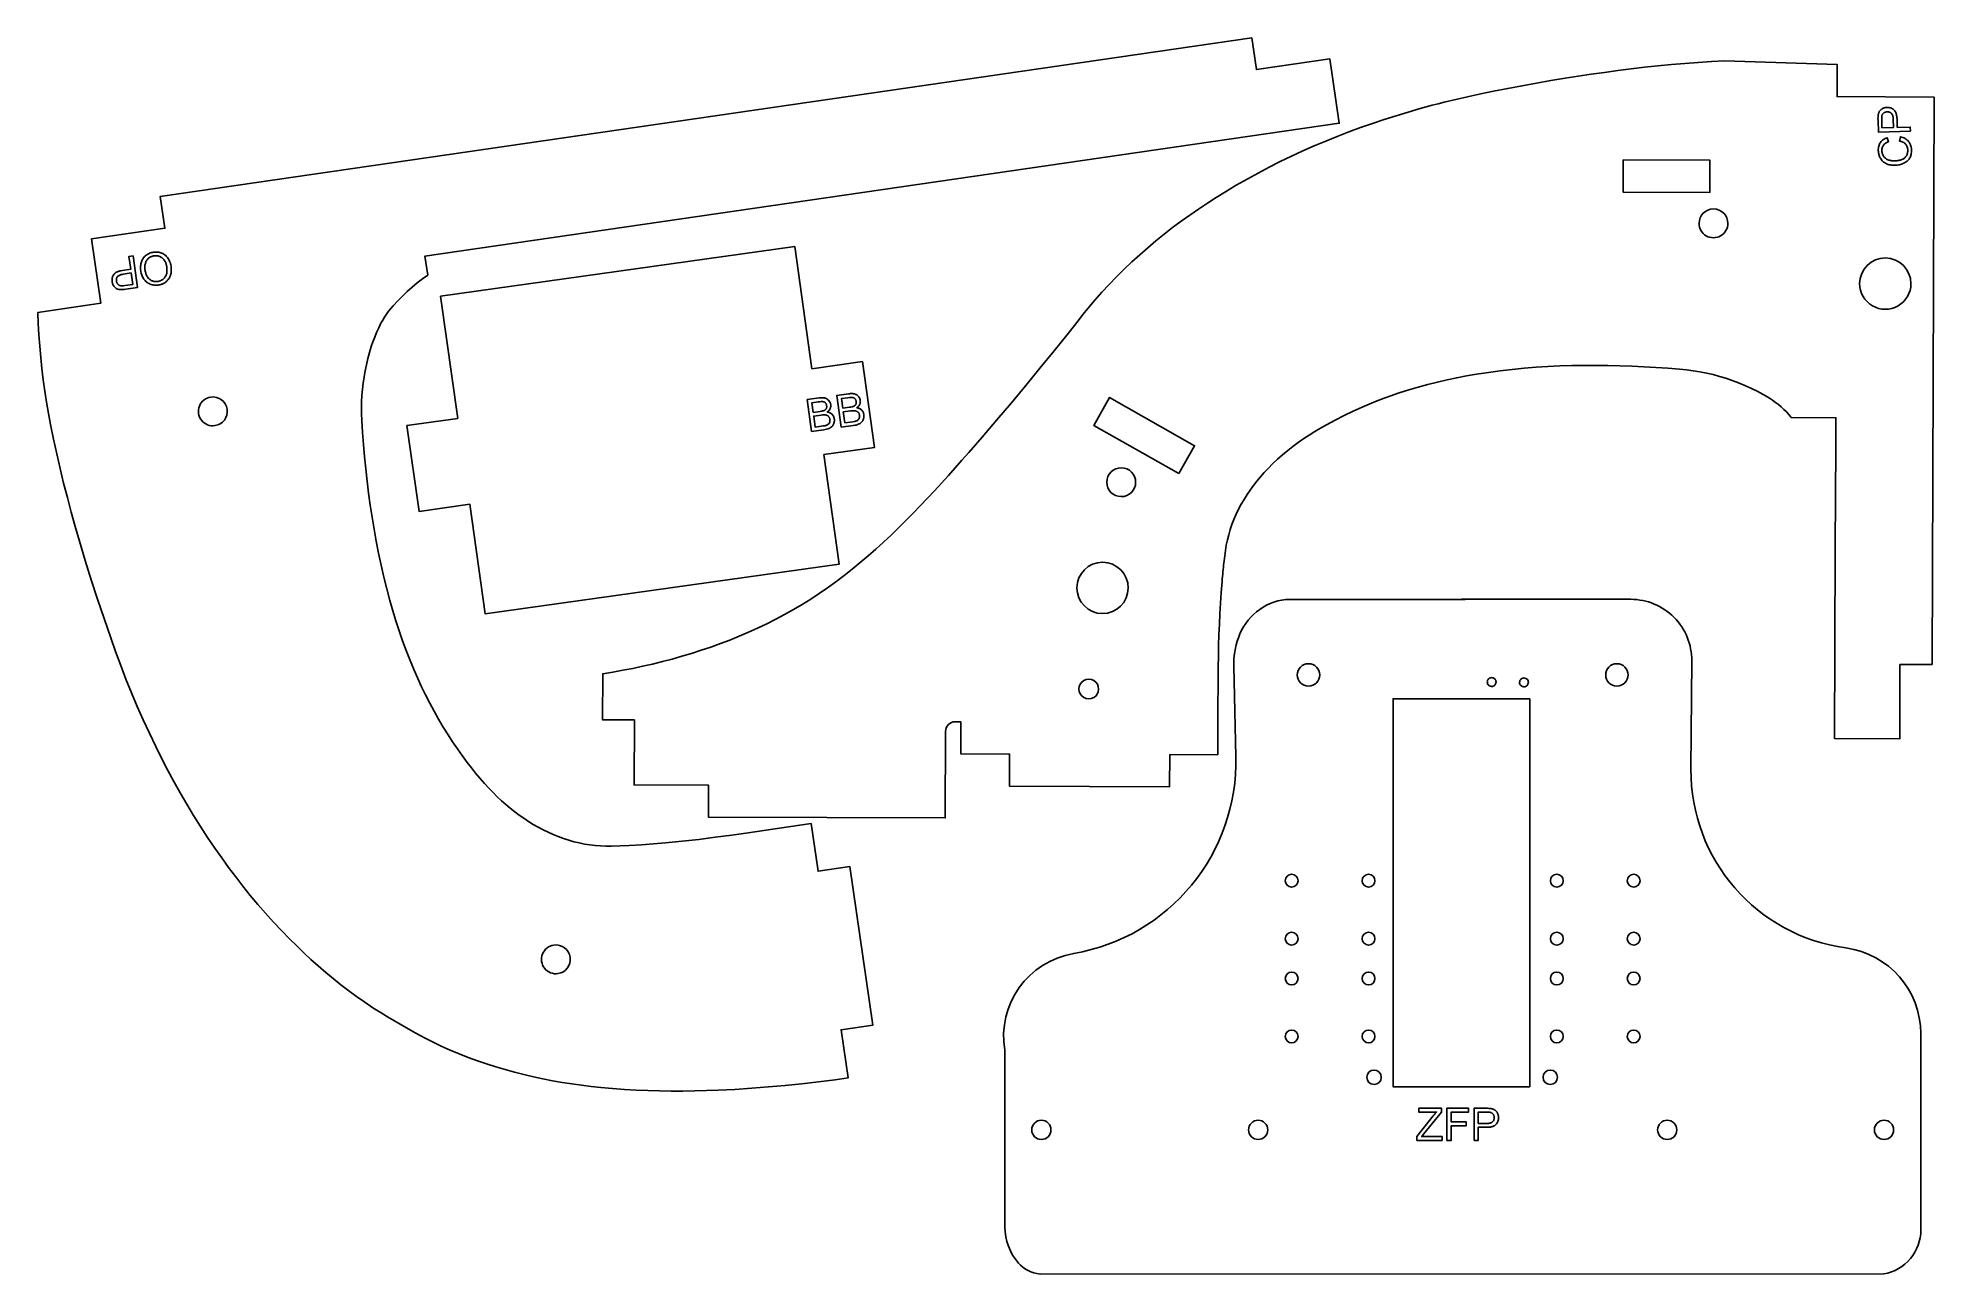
# Model space of a CAD drawing. Extents: x -297 to 295, y -194 to 192.
import ezdxf

# ---------------------------------------------------------------- set-up
doc = ezdxf.new("R2010")
doc.units = 0
doc.layers.add('10MM_MATERIAL', color=18, linetype='CONTINUOUS')
doc.layers.add('TEXT_ONLY', color=1, linetype='CONTINUOUS')

msp = doc.modelspace()

# ---------------------------------------------------------------- linework, layer by layer
at = {"layer": '10MM_MATERIAL'}
for points in [[(-48.06, -133.29), (-44.04, -132.66), (-46.21, -117.66), (-36.32, -116.23), (-43.5, -66.75), (-53.4, -68.18), (-55.55, -53.34), (-65.45, -54.78), (-75.23, -56.2), (-80.37, -56.93), (-85.52, -57.61), (-90.67, -58.25), (-95.83, -58.83), (-101, -59.35), (-104.77, -59.67), (-108.56, -59.94), (-112.34, -60.16), (-115.18, -60.28), (-118.03, -60.37), (-119.69, -60.37), (-121.36, -60.31), (-123.02, -60.18), (-124.68, -59.98), (-126.33, -59.71), (-127.96, -59.38), (-129.59, -58.99), (-131.19, -58.53), (-132.85, -58), (-134.49, -57.4), (-136.1, -56.74), (-137.69, -56.02), (-139.25, -55.25), (-140.79, -54.43), (-142.3, -53.56), (-143.78, -52.64), (-145.25, -51.67), (-146.68, -50.66), (-148.09, -49.61), (-149.46, -48.52), (-150.81, -47.39), (-152.18, -46.19), (-153.51, -44.95), (-154.82, -43.67), (-156.09, -42.36), (-157.53, -40.8), (-158.92, -39.2), (-160.28, -37.56), (-161.61, -35.9), (-162.91, -34.22), (-164.47, -32.12), (-165.98, -30), (-167.45, -27.84), (-168.87, -25.65), (-170.38, -23.23), (-171.83, -20.77), (-173.23, -18.28), (-174.58, -15.76), (-175.88, -13.21), (-177.13, -10.64), (-178.33, -8.05), (-179.48, -5.43), (-180.74, -2.4), (-181.94, 0.65), (-183.07, 3.72), (-184.15, 6.82), (-185.17, 9.93), (-186.13, 13.07), (-187.04, 16.22), (-188.02, 19.89), (-188.94, 23.58), (-189.79, 27.29), (-190.58, 31.01), (-191.31, 34.74), (-191.99, 38.48), (-192.6, 42.23), (-193.16, 45.99), (-193.67, 49.76), (-194.14, 53.53), (-194.55, 57.31), (-194.92, 61.1), (-195.25, 64.89), (-195.54, 68.68), (-195.79, 72.47), (-195.87, 74.4), (-195.9, 76.34), (-195.86, 78.28), (-195.76, 80.22), (-195.6, 82.15), (-195.38, 84.08), (-195.1, 86), (-194.77, 87.92), (-194.38, 89.82), (-193.92, 91.72), (-193.41, 93.59), (-192.84, 95.45), (-192.33, 96.95), (-191.78, 98.43), (-191.19, 99.89), (-190.54, 101.33), (-189.83, 102.75), (-189.29, 103.73), (-188.71, 104.68), (-188.09, 105.61), (-187.43, 106.51), (-186.73, 107.38), (-185.98, 108.21), (-184.58, 109.74), (-183.13, 111.21), (-181.64, 112.64), (-180.1, 114.01), (-178.52, 115.32), (-176.89, 116.58), (-175.22, 117.78), (-176.09, 123.72), (109.23, 165.14), (106.32, 185.19), (83.37, 181.86), (81.93, 191.75), (-258.69, 142.31), (-257.25, 132.41), (-280.2, 129.08), (-277.28, 108.99), (-296.88, 106.15), (-296.77, 102.63), (-296.59, 99.11), (-296.34, 95.6), (-296.02, 92.09), (-295.65, 88.59), (-295.21, 85.1), (-294.72, 81.61), (-294.18, 78.13), (-293.58, 74.65), (-292.94, 71.19), (-292.02, 66.59), (-291.03, 62.01), (-289.98, 57.45), (-288.87, 52.89), (-287.7, 48.35), (-286.49, 43.83), (-285.23, 39.32), (-283.93, 34.81), (-282.11, 28.74), (-280.22, 22.69), (-278.26, 16.66), (-276.24, 10.65), (-274.15, 4.66), (-272.63, 0.32), (-271.05, -3.99), (-269.4, -8.29), (-267.68, -12.55), (-265.89, -16.79), (-264.04, -20.99), (-262.11, -25.17), (-260.12, -29.3), (-258.29, -32.96), (-256.41, -36.58), (-254.47, -40.17), (-252.47, -43.73), (-250.42, -47.26), (-248.31, -50.76), (-246.14, -54.22), (-243.91, -57.64), (-241.63, -61.02), (-239.52, -64.03), (-237.36, -67.01), (-235.16, -69.95), (-232.9, -72.85), (-230.6, -75.71), (-228.24, -78.53), (-225.84, -81.3), (-223.38, -84.03), (-220.87, -86.71), (-218.31, -89.35), (-216.13, -91.51), (-213.92, -93.62), (-211.67, -95.7), (-209.39, -97.74), (-207.07, -99.73), (-204.71, -101.68), (-202.32, -103.59), (-199.89, -105.45), (-197.42, -107.26), (-194.91, -109.03), (-192.37, -110.75), (-189.8, -112.41), (-187.83, -113.6), (-185.85, -114.77), (-181.86, -117.07), (-179.86, -118.2), (-177.85, -119.31), (-175.81, -120.38), (-173.75, -121.42), (-170.99, -122.73), (-168.2, -123.98), (-165.39, -125.16), (-162.56, -126.27), (-159.71, -127.32), (-156.84, -128.3), (-153.96, -129.22), (-151.05, -130.08), (-148.13, -130.88), (-145.19, -131.63), (-142.24, -132.31), (-139.27, -132.94), (-136.28, -133.52), (-133.27, -134.05), (-130.26, -134.52), (-127.23, -134.95), (-124.2, -135.33), (-121.16, -135.66), (-117.52, -135.99), (-113.87, -136.26), (-110.22, -136.48), (-106.56, -136.63), (-102.91, -136.73), (-99.25, -136.78), (-95.58, -136.77), (-91.92, -136.72), (-88.25, -136.63), (-84.59, -136.49), (-79.36, -136.23), (-74.13, -135.89), (-68.91, -135.49), (-63.69, -135.02), (-58.47, -134.49), (-53.26, -133.91)], [(197.89, 153.69), (197.85, 143.69), (224.9, 143.59), (224.94, 153.59)], [(-39.53, 90.79), (-55.35, 88.57), (-60.7, 126.68), (-171.23, 111.17), (-165.88, 73.06), (-181.71, 70.84), (-177.95, 44.06), (-162.13, 46.28), (-157.34, 12.14), (-46.8, 27.65), (-51.59, 61.79), (-35.77, 64.01)], [(59.15, 55.86), (64.08, 64.56), (37.54, 79.59), (32.61, 70.89)], [(158.18, -9.18), (158.14, -9.45), (158.06, -9.7), (157.93, -9.94), (157.76, -10.14), (157.55, -10.31), (157.31, -10.43), (157.06, -10.51), (156.79, -10.53), (156.53, -10.5), (156.27, -10.42), (156.04, -10.29), (155.83, -10.12), (155.66, -9.91), (155.54, -9.67), (155.46, -9.42), (155.43, -9.15), (155.46, -8.89), (155.54, -8.63), (155.67, -8.39), (155.84, -8.19), (156.04, -8.02), (156.28, -7.89), (156.54, -7.82), (156.8, -7.79), (157.07, -7.81), (157.33, -7.89), (157.56, -8.02), (157.77, -8.19), (157.94, -8.39), (158.07, -8.63), (158.15, -8.88), (158.18, -9.15), (158.18, -9.16), (158.18, -9.17)], [(165.53, -9.23), (165.56, -8.97), (165.65, -8.71), (165.78, -8.48), (165.95, -8.28), (166.17, -8.12), (166.4, -8), (166.66, -7.92), (166.93, -7.9), (167.19, -7.94), (167.45, -8.02), (167.68, -8.15), (167.89, -8.32), (168.05, -8.53), (168.17, -8.77), (168.25, -9.03), (168.27, -9.3), (168.24, -9.56), (168.15, -9.82), (168.02, -10.05), (167.85, -10.26), (167.64, -10.42), (167.41, -10.54), (167.15, -10.62), (166.88, -10.64), (166.62, -10.61), (166.36, -10.53), (166.13, -10.4), (165.92, -10.23), (165.75, -10.03), (165.63, -9.79), (165.55, -9.53), (165.53, -9.26), (165.53, -9.26), (165.53, -9.25)], [(168.7, -135.4), (126.03, -135.4), (126.03, -14.4), (168.7, -14.4)]]:
    msp.add_lwpolyline(points, close=True, dxfattribs=at)
for points in [[(294.24, -3.73), (294.88, 173.27), (264.59, 173.47), (264.62, 183.49), (229.46, 184.6), (225.37, 184.4), (221.24, 184.14), (217.09, 183.82), (212.91, 183.46), (208.72, 183.05), (204.53, 182.6), (200.35, 182.11), (196.17, 181.58), (192.02, 181.02), (187.89, 180.44), (183.8, 179.82), (179.75, 179.18), (175.3, 178.45), (170.82, 177.66), (166.33, 176.84), (161.84, 175.99), (157.37, 175.1), (152.93, 174.19), (149.28, 173.4), (145.64, 172.58), (142.01, 171.71), (140.15, 171.24), (138.29, 170.75), (134.5, 169.71), (130.74, 168.62), (127, 167.49), (123.28, 166.3), (119.59, 165.07), (115.91, 163.78), (112.26, 162.43), (108.63, 161.03), (105.03, 159.58), (101.45, 158.07), (97.89, 156.5), (94.36, 154.87), (90.85, 153.18), (87.37, 151.42), (83.92, 149.61), (80.49, 147.73), (77.09, 145.79), (73.71, 143.78), (70.88, 142.03), (68.08, 140.23), (65.31, 138.39), (62.58, 136.5), (59.88, 134.56), (57.21, 132.57), (54.59, 130.53), (52, 128.45), (49.46, 126.31), (46.96, 124.13), (44.5, 121.89), (42.1, 119.61), (39.74, 117.27), (37.43, 114.87), (35.17, 112.43), (32.97, 109.93), (30.82, 107.38), (29.27, 105.44), (27.74, 103.47), (26.22, 101.51), (24.68, 99.56), (20.27, 94.15), (15.85, 88.75), (11.41, 83.36), (6.91, 77.95), (2.37, 72.58), (-2.22, 67.24), (-4.3, 64.85), (-6.39, 62.46), (-8.5, 60.06), (-10.62, 57.66), (-12.75, 55.27), (-14.91, 52.88), (-17.09, 50.5), (-19.28, 48.14), (-21.5, 45.8), (-23.75, 43.47), (-26.02, 41.17), (-28.31, 38.9), (-30.64, 36.66), (-32.99, 34.45), (-35.38, 32.28), (-37.79, 30.15), (-40.25, 28.07), (-42.73, 26.03), (-45.26, 24.05), (-47.82, 22.12), (-50.42, 20.24), (-53.06, 18.43), (-55.71, 16.7), (-58.39, 15.04), (-61.11, 13.44), (-63.86, 11.9), (-66.64, 10.43), (-69.45, 9.01), (-72.29, 7.66), (-75.16, 6.36), (-78.05, 5.12), (-80.97, 3.94), (-83.91, 2.81), (-86.87, 1.74), (-89.86, 0.73), (-92.87, -0.23), (-95.89, -1.14), (-98.94, -1.99), (-102, -2.8), (-105.07, -3.55), (-108.16, -4.25), (-111.26, -4.9), (-114.38, -5.51), (-117.5, -6.07), (-120.63, -6.58), (-120.69, -20.92), (-110.73, -20.96), (-110.81, -41.26), (-87.62, -41.34), (-87.65, -51.29), (-13.72, -51.56), (-13.63, -24.56, -0.414214), (-10.62, -21.57), (-8.88, -21.57), (-8.81, -31.57), (6.34, -31.63), (6.3, -41.63), (56.3, -41.81), (56.34, -31.81), (71.34, -31.87), (71.36, -25.87), (71.37, -22.33), (71.38, -18.76), (71.39, -15.16), (71.41, -11.57), (71.44, -8.01), (71.48, -4.49), (71.54, -1.1), (71.61, 2.24), (71.71, 5.56), (71.83, 8.85), (71.98, 12.15), (72.17, 15.46), (72.4, 18.8), (72.67, 22.17), (72.75, 23.02), (72.82, 23.8), (72.89, 24.53), (72.95, 25.23), (73.02, 25.91), (73.09, 26.58), (73.16, 27.25), (73.24, 27.94), (73.32, 28.66), (73.4, 29.42), (73.49, 30.24), (73.71, 31.9), (74, 33.55), (74.34, 35.19), (74.75, 36.8), (75.23, 38.41), (75.77, 39.99), (76.38, 41.55), (77.08, 43.16), (77.84, 44.73), (78.66, 46.28), (79.54, 47.8), (80.46, 49.28), (81.44, 50.73), (82.47, 52.15), (83.54, 53.53), (84.65, 54.88), (85.81, 56.2), (87.01, 57.48), (88.48, 58.96), (89.99, 60.38), (91.55, 61.75), (93.15, 63.07), (94.79, 64.34), (96.46, 65.57), (98.17, 66.75), (99.9, 67.89), (101.66, 68.99), (103.43, 70.04), (105.23, 71.06), (108, 72.56), (110.79, 73.98), (113.6, 75.32), (116.43, 76.59), (119.29, 77.8), (122.16, 78.93), (125.06, 80), (127.97, 81), (130.91, 81.94), (133.87, 82.81), (136.85, 83.63), (139.86, 84.39), (142.88, 85.09), (145.93, 85.73), (149, 86.33), (152.09, 86.87), (155.79, 87.44), (159.49, 87.94), (163.2, 88.37), (166.92, 88.74), (170.65, 89.03), (174.38, 89.27), (178.12, 89.44), (181.86, 89.56), (185.6, 89.62), (189.34, 89.62), (193.08, 89.58), (196.82, 89.49), (200.56, 89.35), (204.3, 89.18), (208.03, 88.96), (211.75, 88.7), (215.47, 88.41), (217.6, 88.2), (219.71, 87.93), (221.79, 87.59), (223.86, 87.19), (225.9, 86.72), (227.93, 86.18), (229.93, 85.58), (231.91, 84.91), (233.87, 84.17), (235.81, 83.37), (237.73, 82.49), (239.63, 81.55), (241.5, 80.53), (242.49, 79.96), (243.47, 79.36), (244.43, 78.73), (245.36, 78.07), (246.28, 77.38), (247.16, 76.66), (248.01, 75.89), (248.82, 75.09), (249.6, 74.24), (250.33, 73.35), (264.25, 73.27), (264.2, 64.22), (264.05, 33.11), (263.93, 2), (263.83, -26.82), (284.16, -26.89), (284.24, -3.7), (286.94, -3.71)], [(221.54, 133.93, 1), (230.54, 133.9, 1)], [(271.66, 115.15, 1), (287.66, 115.09, 1)], [(-242.95, 79.72, -1), (-241.66, 70.81, -1)], [(36.7, 53.19, 1), (45.7, 53.15, 1)], [(27.37, 20.22, -1), (43.37, 20.16, -1)], [(148.51, 16.62), (147.39, 16.63), (200.22, 16.63, -0.416392), (219.26, -2.55), (219.01, -36.34, 0.377381), (267.38, -92.13, -0.375099), (290.73, -118.85), (290.76, -180.02, -0.364125), (279.2, -193.82), (15.86, -193.85, -0.194396), (9.12, -190.41, -0.180691), (4.92, -179.15), (4.92, -128.63, 0.004016), (4.84, -124.01, -0.412274), (26.36, -93.85, 0.372396), (76.98, -32.39), (76.31, -4.25, -0.092792), (77.75, 4.64, -0.284214), (92.56, 16.62), (148.47, 16.62, 0.00646)], [(103.15, -6.96, 1), (96.15, -6.96, 1)], [(199.39, -6.96, 1), (192.39, -6.96, 1)], [(27.98, -11.34, 1), (34.16, -11.37, 1)], [(96.39, -71.15, 1), (92.39, -71.15, 1)], [(120.39, -71.15, 1), (116.39, -71.15, 1)], [(179.14, -71.15, -1), (175.14, -71.15, -1)], [(203.15, -71.15, -1), (199.15, -71.15, -1)], [(96.39, -89.23, 1), (92.39, -89.23, 1)], [(120.39, -89.23, 1), (116.39, -89.23, 1)], [(179.14, -89.23, -1), (175.14, -89.23, -1)], [(203.15, -89.23, -1), (199.15, -89.23, -1)], [(-135.87, -91.22, -1), (-134.58, -100.13, -1)], [(96.39, -101.65, 1), (92.39, -101.65, 1)], [(120.39, -101.65, 1), (116.39, -101.65, 1)], [(179.14, -101.65, -1), (175.14, -101.65, -1)], [(203.15, -101.65, -1), (199.15, -101.65, -1)], [(96.39, -119.73, 1), (92.39, -119.73, 1)], [(120.39, -119.73, 1), (116.39, -119.73, 1)], [(179.14, -119.73, -1), (175.14, -119.73, -1)], [(203.15, -119.73, -1), (199.15, -119.73, -1)], [(122.36, -132.45, -1), (117.86, -132.45, -1)], [(177.36, -132.45, -1), (172.86, -132.45, -1)], [(16.27, -145.87, -0.414214), (19.27, -148.87, -0.414214), (16.27, -151.87, -0.414214), (13.27, -148.87, -0.414214)], [(83.93, -145.87, -0.414214), (86.93, -148.87, -0.414214), (83.93, -151.87, -0.414214), (80.93, -148.87, -0.414214)], [(214.6, -148.87, -0.414214), (211.6, -151.87, -0.414214), (208.6, -148.87, -0.414214), (211.6, -145.87, -0.414214)], [(279.27, -145.87, -0.414214), (282.27, -148.87, -0.414214), (279.27, -151.87, -0.414214), (276.27, -148.87, -0.414214)]]:
    msp.add_lwpolyline(points, format="xyb", close=True, dxfattribs=at)
at = {"layer": 'TEXT_ONLY'}
for points in [[(287.49, 162.64), (277.49, 162.36), (277.39, 166.13), (277.38, 166.6), (277.39, 167.01), (277.41, 167.36), (277.44, 167.66), (277.47, 167.84), (277.51, 168.01), (277.55, 168.18), (277.6, 168.34), (277.66, 168.49), (277.72, 168.64), (277.79, 168.77), (277.87, 168.9), (277.96, 169.03), (278.06, 169.15), (278.16, 169.26), (278.27, 169.37), (278.4, 169.47), (278.53, 169.56), (278.67, 169.65), (278.82, 169.73), (278.97, 169.81), (279.13, 169.87), (279.29, 169.93), (279.46, 169.98), (279.63, 170.02), (279.81, 170.04), (279.99, 170.06), (280.17, 170.07), (280.48, 170.07), (280.79, 170.04), (281.08, 169.98), (281.35, 169.9), (281.62, 169.8), (281.88, 169.66), (282.12, 169.51), (282.35, 169.32), (282.46, 169.22), (282.57, 169.1), (282.66, 168.98), (282.75, 168.85), (282.84, 168.7), (282.91, 168.54), (282.98, 168.38), (283.05, 168.2), (283.1, 168.01), (283.15, 167.82), (283.2, 167.61), (283.23, 167.39), (283.26, 167.16), (283.29, 166.92), (283.32, 166.41), (283.39, 163.85), (287.45, 163.96)], [(282.21, 163.82), (282.14, 166.4), (282.12, 166.71), (282.09, 167), (282.05, 167.26), (281.99, 167.5), (281.91, 167.71), (281.83, 167.9), (281.72, 168.07), (281.61, 168.21), (281.48, 168.33), (281.34, 168.44), (281.19, 168.53), (281.02, 168.6), (280.85, 168.65), (280.66, 168.69), (280.46, 168.71), (280.25, 168.71), (280.1, 168.7), (279.95, 168.68), (279.81, 168.65), (279.67, 168.62), (279.54, 168.57), (279.42, 168.51), (279.3, 168.44), (279.18, 168.36), (279.08, 168.28), (278.99, 168.19), (278.9, 168.09), (278.82, 167.99), (278.76, 167.88), (278.7, 167.76), (278.66, 167.64), (278.62, 167.51), (278.58, 167.31), (278.56, 167.04), (278.56, 166.69), (278.56, 166.28), (278.63, 163.72)], [(284.06, 159.59), (284.36, 160.92), (284.76, 160.82), (285.13, 160.69), (285.49, 160.55), (285.81, 160.38), (285.97, 160.29), (286.12, 160.19), (286.26, 160.09), (286.4, 159.98), (286.53, 159.87), (286.66, 159.75), (286.77, 159.62), (286.89, 159.49), (287, 159.36), (287.1, 159.22), (287.19, 159.08), (287.28, 158.93), (287.36, 158.78), (287.43, 158.63), (287.5, 158.47), (287.56, 158.31), (287.67, 157.98), (287.74, 157.63), (287.79, 157.26), (287.82, 156.88), (287.82, 156.48), (287.8, 156.1), (287.76, 155.75), (287.69, 155.41), (287.61, 155.08), (287.5, 154.78), (287.38, 154.5), (287.23, 154.23), (287.06, 153.98), (286.88, 153.74), (286.67, 153.52), (286.45, 153.32), (286.21, 153.12), (285.95, 152.95), (285.67, 152.78), (285.37, 152.64), (285.06, 152.5), (284.74, 152.39), (284.42, 152.29), (284.09, 152.2), (283.75, 152.14), (283.41, 152.09), (283.06, 152.05), (282.7, 152.03), (282.32, 152.03), (281.95, 152.05), (281.59, 152.09), (281.24, 152.14), (280.9, 152.22), (280.58, 152.31), (280.26, 152.42), (279.96, 152.55), (279.68, 152.7), (279.41, 152.87), (279.15, 153.05), (278.92, 153.25), (278.7, 153.46), (278.5, 153.69), (278.32, 153.94), (278.15, 154.2), (278, 154.48), (277.87, 154.76), (277.76, 155.05), (277.67, 155.35), (277.59, 155.65), (277.53, 155.96), (277.5, 156.28), (277.48, 156.61), (277.48, 156.98), (277.51, 157.33), (277.56, 157.67), (277.63, 158), (277.73, 158.31), (277.85, 158.6), (278, 158.89), (278.17, 159.16), (278.37, 159.41), (278.58, 159.64), (278.81, 159.85), (279.07, 160.05), (279.34, 160.22), (279.64, 160.38), (279.95, 160.52), (280.28, 160.64), (280.62, 159.35), (280.36, 159.25), (280.12, 159.14), (279.9, 159.02), (279.69, 158.89), (279.51, 158.76), (279.34, 158.61), (279.19, 158.46), (279.06, 158.29), (278.95, 158.12), (278.86, 157.93), (278.78, 157.74), (278.71, 157.54), (278.66, 157.32), (278.63, 157.1), (278.61, 156.86), (278.61, 156.62), (278.63, 156.33), (278.66, 156.06), (278.71, 155.81), (278.78, 155.56), (278.86, 155.33), (278.96, 155.11), (279.08, 154.9), (279.22, 154.7), (279.37, 154.52), (279.53, 154.35), (279.7, 154.2), (279.88, 154.06), (280.08, 153.94), (280.28, 153.83), (280.5, 153.74), (280.73, 153.66), (280.97, 153.59), (281.2, 153.53), (281.44, 153.49), (281.68, 153.45), (281.92, 153.42), (282.17, 153.4), (282.41, 153.39), (282.66, 153.4), (282.97, 153.41), (283.28, 153.44), (283.57, 153.47), (283.85, 153.52), (284.12, 153.58), (284.38, 153.65), (284.63, 153.74), (284.87, 153.83), (285.1, 153.94), (285.31, 154.05), (285.51, 154.18), (285.69, 154.33), (285.86, 154.48), (286.01, 154.65), (286.14, 154.83), (286.26, 155.02), (286.37, 155.23), (286.46, 155.43), (286.53, 155.64), (286.59, 155.85), (286.64, 156.07), (286.67, 156.29), (286.69, 156.51), (286.69, 156.74), (286.67, 157.01), (286.63, 157.27), (286.58, 157.52), (286.5, 157.76), (286.4, 157.98), (286.29, 158.2), (286.15, 158.41), (286, 158.6), (285.82, 158.78), (285.63, 158.94), (285.41, 159.09), (285.18, 159.22), (284.93, 159.34), (284.66, 159.44), (284.37, 159.52)], [(-255.34, 120.61), (-255.3, 120.3), (-255.27, 120), (-255.26, 119.71), (-255.25, 119.43), (-255.26, 119.15), (-255.28, 118.88), (-255.31, 118.62), (-255.35, 118.36), (-255.41, 118.11), (-255.47, 117.87), (-255.55, 117.63), (-255.64, 117.4), (-255.73, 117.18), (-255.85, 116.97), (-255.97, 116.76), (-256.1, 116.56), (-256.25, 116.36), (-256.4, 116.18), (-256.56, 116.01), (-256.72, 115.84), (-256.9, 115.69), (-257.08, 115.55), (-257.27, 115.41), (-257.47, 115.29), (-257.67, 115.18), (-257.88, 115.07), (-258.1, 114.98), (-258.33, 114.9), (-258.57, 114.83), (-258.81, 114.76), (-259.06, 114.71), (-259.32, 114.67), (-259.66, 114.63), (-259.99, 114.61), (-260.32, 114.61), (-260.64, 114.64), (-260.96, 114.69), (-261.27, 114.76), (-261.58, 114.85), (-261.88, 114.96), (-262.17, 115.1), (-262.45, 115.25), (-262.72, 115.42), (-262.97, 115.61), (-263.2, 115.81), (-263.42, 116.04), (-263.63, 116.28), (-263.82, 116.54), (-264, 116.82), (-264.17, 117.11), (-264.31, 117.42), (-264.44, 117.73), (-264.55, 118.06), (-264.65, 118.4), (-264.73, 118.75), (-264.79, 119.12), (-264.83, 119.49), (-264.86, 119.86), (-264.86, 120.21), (-264.84, 120.57), (-264.81, 120.91), (-264.75, 121.25), (-264.67, 121.58), (-264.57, 121.9), (-264.45, 122.21), (-264.32, 122.51), (-264.16, 122.79), (-263.99, 123.05), (-263.8, 123.3), (-263.59, 123.53), (-263.36, 123.75), (-263.11, 123.95), (-262.85, 124.13), (-262.58, 124.3), (-262.3, 124.44), (-262.02, 124.57), (-261.73, 124.68), (-261.42, 124.78), (-261.11, 124.85), (-260.8, 124.91), (-260.45, 124.95), (-260.11, 124.96), (-259.78, 124.96), (-259.45, 124.93), (-259.13, 124.88), (-258.81, 124.81), (-258.5, 124.71), (-258.2, 124.6), (-257.91, 124.46), (-257.63, 124.3), (-257.37, 124.13), (-257.12, 123.94), (-256.88, 123.73), (-256.66, 123.5), (-256.46, 123.26), (-256.27, 122.99), (-256.09, 122.72), (-255.93, 122.44), (-255.79, 122.15), (-255.67, 121.85), (-255.56, 121.55), (-255.47, 121.24), (-255.4, 120.93)], [(-267.19, 123.81), (-265.76, 113.91), (-269.49, 113.37), (-269.95, 113.31), (-270.36, 113.27), (-270.71, 113.25), (-271.01, 113.24), (-271.19, 113.25), (-271.37, 113.27), (-271.54, 113.29), (-271.7, 113.32), (-271.86, 113.36), (-272.01, 113.41), (-272.16, 113.47), (-272.3, 113.53), (-272.43, 113.6), (-272.56, 113.68), (-272.68, 113.77), (-272.8, 113.87), (-272.91, 113.98), (-273.02, 114.1), (-273.13, 114.23), (-273.23, 114.37), (-273.32, 114.52), (-273.41, 114.67), (-273.48, 114.82), (-273.55, 114.98), (-273.6, 115.15), (-273.65, 115.32), (-273.69, 115.49), (-273.72, 115.68), (-273.76, 115.99), (-273.76, 116.29), (-273.74, 116.58), (-273.69, 116.87), (-273.62, 117.15), (-273.52, 117.42), (-273.39, 117.68), (-273.23, 117.93), (-273.14, 118.05), (-273.04, 118.17), (-272.93, 118.28), (-272.8, 118.38), (-272.67, 118.48), (-272.52, 118.58), (-272.37, 118.67), (-272.2, 118.75), (-272.02, 118.83), (-271.83, 118.9), (-271.63, 118.97), (-271.42, 119.03), (-271.19, 119.09), (-270.96, 119.14), (-270.46, 119.23), (-267.92, 119.59), (-268.5, 123.62)], [(-267.75, 118.43), (-270.31, 118.05), (-270.61, 118), (-270.89, 117.94), (-271.14, 117.86), (-271.37, 117.78), (-271.58, 117.68), (-271.76, 117.57), (-271.91, 117.45), (-272.04, 117.32), (-272.15, 117.18), (-272.24, 117.03), (-272.31, 116.86), (-272.36, 116.69), (-272.39, 116.51), (-272.41, 116.32), (-272.4, 116.12), (-272.38, 115.91), (-272.35, 115.76), (-272.32, 115.62), (-272.27, 115.48), (-272.22, 115.35), (-272.15, 115.22), (-272.08, 115.11), (-272, 115), (-271.91, 114.9), (-271.81, 114.8), (-271.71, 114.72), (-271.61, 114.64), (-271.49, 114.58), (-271.38, 114.53), (-271.26, 114.49), (-271.13, 114.45), (-271, 114.43), (-270.79, 114.42), (-270.52, 114.43), (-270.18, 114.47), (-269.77, 114.52), (-267.23, 114.89)], [(-256.69, 120.43), (-256.73, 120.65), (-256.77, 120.86), (-256.82, 121.07), (-256.88, 121.27), (-256.94, 121.46), (-257.01, 121.65), (-257.08, 121.82), (-257.17, 121.99), (-257.25, 122.16), (-257.35, 122.31), (-257.45, 122.46), (-257.56, 122.61), (-257.68, 122.74), (-257.8, 122.87), (-257.93, 122.99), (-258.06, 123.11), (-258.2, 123.22), (-258.35, 123.31), (-258.49, 123.4), (-258.64, 123.48), (-258.79, 123.56), (-258.95, 123.62), (-259.1, 123.68), (-259.26, 123.72), (-259.42, 123.76), (-259.59, 123.79), (-259.75, 123.81), (-259.92, 123.82), (-260.09, 123.83), (-260.27, 123.82), (-260.45, 123.81), (-260.63, 123.79), (-260.81, 123.76), (-260.99, 123.72), (-261.16, 123.67), (-261.32, 123.62), (-261.49, 123.56), (-261.64, 123.49), (-261.79, 123.42), (-261.94, 123.33), (-262.08, 123.24), (-262.21, 123.14), (-262.34, 123.04), (-262.47, 122.92), (-262.58, 122.8), (-262.7, 122.67), (-262.81, 122.54), (-262.91, 122.4), (-263.01, 122.24), (-263.09, 122.09), (-263.17, 121.93), (-263.24, 121.76), (-263.31, 121.59), (-263.36, 121.41), (-263.41, 121.22), (-263.44, 121.03), (-263.47, 120.84), (-263.49, 120.64), (-263.5, 120.43), (-263.51, 120.22), (-263.5, 120), (-263.49, 119.77), (-263.47, 119.54), (-263.44, 119.31), (-263.39, 119.01), (-263.33, 118.73), (-263.25, 118.45), (-263.17, 118.19), (-263.08, 117.94), (-262.97, 117.7), (-262.85, 117.47), (-262.72, 117.26), (-262.58, 117.05), (-262.43, 116.86), (-262.27, 116.69), (-262.1, 116.53), (-261.92, 116.38), (-261.73, 116.25), (-261.53, 116.13), (-261.32, 116.03), (-261.11, 115.94), (-260.89, 115.87), (-260.66, 115.82), (-260.44, 115.78), (-260.2, 115.76), (-259.97, 115.75), (-259.73, 115.77), (-259.49, 115.79), (-259.32, 115.82), (-259.15, 115.86), (-258.98, 115.9), (-258.82, 115.95), (-258.67, 116.01), (-258.52, 116.07), (-258.37, 116.14), (-258.23, 116.22), (-258.09, 116.3), (-257.95, 116.4), (-257.82, 116.49), (-257.7, 116.6), (-257.57, 116.71), (-257.46, 116.83), (-257.34, 116.96), (-257.23, 117.09), (-257.13, 117.24), (-257.04, 117.39), (-256.95, 117.55), (-256.87, 117.72), (-256.81, 117.89), (-256.75, 118.08), (-256.7, 118.28), (-256.67, 118.48), (-256.64, 118.69), (-256.62, 118.91), (-256.61, 119.14), (-256.61, 119.38), (-256.61, 119.63), (-256.63, 119.89), (-256.66, 120.16)], [(-55.42, 69.02), (-56.81, 78.92), (-53.1, 79.44), (-52.82, 79.48), (-52.56, 79.5), (-52.3, 79.51), (-52.06, 79.51), (-51.84, 79.5), (-51.62, 79.48), (-51.42, 79.44), (-51.24, 79.4), (-51.06, 79.34), (-50.89, 79.27), (-50.72, 79.19), (-50.57, 79.1), (-50.42, 79), (-50.29, 78.88), (-50.15, 78.76), (-50.03, 78.62), (-49.92, 78.48), (-49.82, 78.33), (-49.73, 78.18), (-49.65, 78.02), (-49.58, 77.87), (-49.53, 77.7), (-49.49, 77.54), (-49.46, 77.37), (-49.44, 77.21), (-49.44, 77.05), (-49.44, 76.9), (-49.46, 76.74), (-49.49, 76.59), (-49.53, 76.43), (-49.58, 76.28), (-49.64, 76.13), (-49.71, 75.98), (-49.79, 75.83), (-49.89, 75.69), (-50, 75.56), (-50.12, 75.43), (-50.25, 75.31), (-50.39, 75.19), (-50.55, 75.07), (-50.32, 75.03), (-50.1, 74.98), (-49.9, 74.91), (-49.7, 74.83), (-49.52, 74.74), (-49.35, 74.63), (-49.19, 74.51), (-49.04, 74.37), (-48.91, 74.22), (-48.78, 74.07), (-48.68, 73.9), (-48.58, 73.73), (-48.5, 73.55), (-48.44, 73.35), (-48.39, 73.15), (-48.35, 72.94), (-48.33, 72.77), (-48.32, 72.59), (-48.32, 72.42), (-48.33, 72.26), (-48.35, 72.09), (-48.38, 71.93), (-48.41, 71.76), (-48.46, 71.6), (-48.52, 71.45), (-48.58, 71.3), (-48.64, 71.16), (-48.72, 71.03), (-48.79, 70.9), (-48.88, 70.79), (-48.96, 70.68), (-49.06, 70.58), (-49.16, 70.49), (-49.27, 70.4), (-49.38, 70.31), (-49.5, 70.23), (-49.77, 70.07), (-50.07, 69.94), (-50.41, 69.82), (-50.78, 69.71), (-51.19, 69.62), (-51.65, 69.55)], [(-54.92, 74.94), (-52.78, 75.24), (-52.37, 75.31), (-52.03, 75.38), (-51.76, 75.45), (-51.54, 75.53), (-51.43, 75.59), (-51.32, 75.65), (-51.22, 75.72), (-51.13, 75.79), (-51.05, 75.87), (-50.98, 75.95), (-50.92, 76.04), (-50.86, 76.13), (-50.81, 76.23), (-50.77, 76.33), (-50.75, 76.44), (-50.72, 76.55), (-50.71, 76.66), (-50.71, 76.78), (-50.71, 76.91), (-50.73, 77.03), (-50.75, 77.15), (-50.78, 77.27), (-50.81, 77.38), (-50.85, 77.49), (-50.9, 77.59), (-50.96, 77.69), (-51.02, 77.78), (-51.09, 77.87), (-51.16, 77.95), (-51.24, 78.02), (-51.33, 78.09), (-51.42, 78.14), (-51.51, 78.19), (-51.62, 78.23), (-51.72, 78.26), (-51.83, 78.29), (-51.96, 78.3), (-52.1, 78.31), (-52.44, 78.31), (-52.86, 78.27), (-53.36, 78.21), (-55.34, 77.94)], [(-46.2, 70.31), (-47.59, 80.22), (-43.87, 80.74), (-43.59, 80.77), (-43.33, 80.79), (-43.08, 80.81), (-42.84, 80.81), (-42.61, 80.79), (-42.4, 80.77), (-42.2, 80.74), (-42.01, 80.69), (-41.83, 80.64), (-41.66, 80.57), (-41.5, 80.49), (-41.34, 80.4), (-41.2, 80.29), (-41.06, 80.18), (-40.93, 80.05), (-40.8, 79.92), (-40.69, 79.77), (-40.59, 79.63), (-40.5, 79.47), (-40.42, 79.32), (-40.36, 79.16), (-40.3, 79), (-40.26, 78.83), (-40.23, 78.66), (-40.22, 78.51), (-40.21, 78.35), (-40.22, 78.19), (-40.23, 78.04), (-40.26, 77.88), (-40.3, 77.73), (-40.35, 77.57), (-40.41, 77.42), (-40.48, 77.27), (-40.57, 77.13), (-40.66, 76.99), (-40.77, 76.85), (-40.89, 76.72), (-41.02, 76.6), (-41.17, 76.48), (-41.32, 76.37), (-41.09, 76.33), (-40.88, 76.27), (-40.67, 76.21), (-40.48, 76.12), (-40.29, 76.03), (-40.12, 75.92), (-39.96, 75.8), (-39.81, 75.67), (-39.68, 75.52), (-39.56, 75.36), (-39.45, 75.2), (-39.36, 75.02), (-39.28, 74.84), (-39.21, 74.65), (-39.16, 74.44), (-39.12, 74.23), (-39.1, 74.06), (-39.09, 73.89), (-39.09, 73.72), (-39.1, 73.55), (-39.12, 73.39), (-39.15, 73.22), (-39.19, 73.06), (-39.23, 72.9), (-39.29, 72.74), (-39.35, 72.59), (-39.42, 72.45), (-39.49, 72.32), (-39.56, 72.2), (-39.65, 72.08), (-39.74, 71.97), (-39.83, 71.87), (-39.93, 71.78), (-40.04, 71.69), (-40.15, 71.6), (-40.28, 71.52), (-40.55, 71.37), (-40.85, 71.23), (-41.18, 71.11), (-41.55, 71.01), (-41.97, 70.92), (-42.42, 70.84)], [(-45.69, 76.24), (-43.55, 76.54), (-43.15, 76.6), (-42.81, 76.67), (-42.53, 76.75), (-42.32, 76.83), (-42.2, 76.89), (-42.09, 76.95), (-42, 77.02), (-41.91, 77.09), (-41.82, 77.17), (-41.75, 77.25), (-41.69, 77.34), (-41.63, 77.43), (-41.59, 77.53), (-41.55, 77.63), (-41.52, 77.73), (-41.5, 77.84), (-41.48, 77.96), (-41.48, 78.08), (-41.49, 78.2), (-41.5, 78.33), (-41.52, 78.45), (-41.55, 78.57), (-41.58, 78.68), (-41.62, 78.78), (-41.67, 78.89), (-41.73, 78.98), (-41.79, 79.08), (-41.86, 79.16), (-41.93, 79.24), (-42.01, 79.32), (-42.1, 79.38), (-42.19, 79.44), (-42.29, 79.49), (-42.39, 79.53), (-42.49, 79.56), (-42.61, 79.58), (-42.73, 79.6), (-42.87, 79.61), (-43.22, 79.6), (-43.64, 79.57), (-44.13, 79.51), (-46.11, 79.23)], [(-54.28, 70.37), (-51.81, 70.72), (-51.27, 70.8), (-51.08, 70.85), (-50.93, 70.89), (-50.72, 70.97), (-50.53, 71.06), (-50.36, 71.16), (-50.21, 71.27), (-50.08, 71.39), (-49.96, 71.54), (-49.87, 71.7), (-49.79, 71.89), (-49.73, 72.09), (-49.69, 72.3), (-49.69, 72.52), (-49.71, 72.75), (-49.73, 72.88), (-49.76, 73.01), (-49.8, 73.14), (-49.85, 73.26), (-49.91, 73.37), (-49.97, 73.47), (-50.04, 73.58), (-50.13, 73.67), (-50.21, 73.76), (-50.31, 73.84), (-50.41, 73.91), (-50.51, 73.97), (-50.62, 74.02), (-50.74, 74.07), (-50.86, 74.11), (-50.99, 74.13), (-51.13, 74.15), (-51.28, 74.17), (-51.62, 74.17), (-52.02, 74.15), (-52.46, 74.1), (-54.75, 73.78)], [(-45.05, 71.67), (-42.58, 72.01), (-42.05, 72.1), (-41.85, 72.14), (-41.7, 72.18), (-41.49, 72.26), (-41.3, 72.35), (-41.13, 72.45), (-40.98, 72.56), (-40.85, 72.69), (-40.74, 72.83), (-40.64, 73), (-40.56, 73.18), (-40.5, 73.38), (-40.47, 73.59), (-40.46, 73.81), (-40.48, 74.04), (-40.5, 74.18), (-40.53, 74.31), (-40.57, 74.43), (-40.62, 74.55), (-40.68, 74.66), (-40.74, 74.77), (-40.82, 74.87), (-40.9, 74.97), (-40.99, 75.05), (-41.08, 75.13), (-41.18, 75.2), (-41.29, 75.27), (-41.4, 75.32), (-41.51, 75.36), (-41.64, 75.4), (-41.77, 75.43), (-41.9, 75.45), (-42.05, 75.46), (-42.4, 75.47), (-42.79, 75.44), (-43.24, 75.39), (-45.53, 75.07)], [(133.45, -152.14), (133.45, -150.91), (138.58, -144.5), (138.85, -144.17), (139.11, -143.87), (139.36, -143.58), (139.61, -143.32), (134.03, -143.32), (134.03, -142.14), (141.2, -142.14), (141.2, -143.32), (135.58, -150.25), (134.97, -150.96), (141.36, -150.96), (141.36, -152.14)], [(142.85, -152.14), (142.85, -142.14), (149.6, -142.14), (149.6, -143.32), (144.18, -143.32), (144.18, -146.41), (148.87, -146.41), (148.87, -147.59), (144.18, -147.59), (144.18, -152.14)], [(151.32, -152.14), (151.32, -142.14), (155.09, -142.14), (155.56, -142.14), (155.97, -142.16), (156.32, -142.19), (156.61, -142.23), (156.79, -142.27), (156.97, -142.31), (157.13, -142.36), (157.29, -142.41), (157.44, -142.47), (157.58, -142.54), (157.72, -142.62), (157.85, -142.7), (157.97, -142.79), (158.08, -142.89), (158.19, -143), (158.3, -143.11), (158.39, -143.24), (158.48, -143.37), (158.57, -143.51), (158.65, -143.66), (158.72, -143.82), (158.78, -143.98), (158.83, -144.15), (158.88, -144.32), (158.91, -144.49), (158.93, -144.66), (158.95, -144.84), (158.95, -145.03), (158.94, -145.34), (158.9, -145.64), (158.84, -145.93), (158.75, -146.21), (158.63, -146.47), (158.5, -146.72), (158.33, -146.96), (158.14, -147.19), (158.03, -147.29), (157.92, -147.39), (157.79, -147.49), (157.65, -147.57), (157.5, -147.65), (157.35, -147.73), (157.18, -147.79), (157, -147.85), (156.81, -147.9), (156.61, -147.95), (156.4, -147.98), (156.19, -148.02), (155.96, -148.04), (155.72, -148.06), (155.21, -148.07), (152.64, -148.07), (152.64, -152.14)], [(152.64, -146.89), (155.23, -146.89), (155.54, -146.88), (155.82, -146.86), (156.08, -146.82), (156.32, -146.77), (156.54, -146.7), (156.73, -146.62), (156.9, -146.53), (157.05, -146.41), (157.17, -146.29), (157.28, -146.15), (157.38, -146), (157.45, -145.84), (157.51, -145.66), (157.55, -145.48), (157.58, -145.28), (157.59, -145.07), (157.58, -144.92), (157.57, -144.77), (157.54, -144.62), (157.51, -144.49), (157.46, -144.36), (157.41, -144.23), (157.34, -144.11), (157.27, -144), (157.19, -143.89), (157.1, -143.79), (157, -143.7), (156.9, -143.62), (156.8, -143.56), (156.68, -143.5), (156.56, -143.45), (156.43, -143.41), (156.23, -143.37), (155.96, -143.34), (155.61, -143.32), (155.2, -143.32), (152.64, -143.32)]]:
    msp.add_lwpolyline(points, close=True, dxfattribs=at)

doc.saveas('drawing.dxf')
